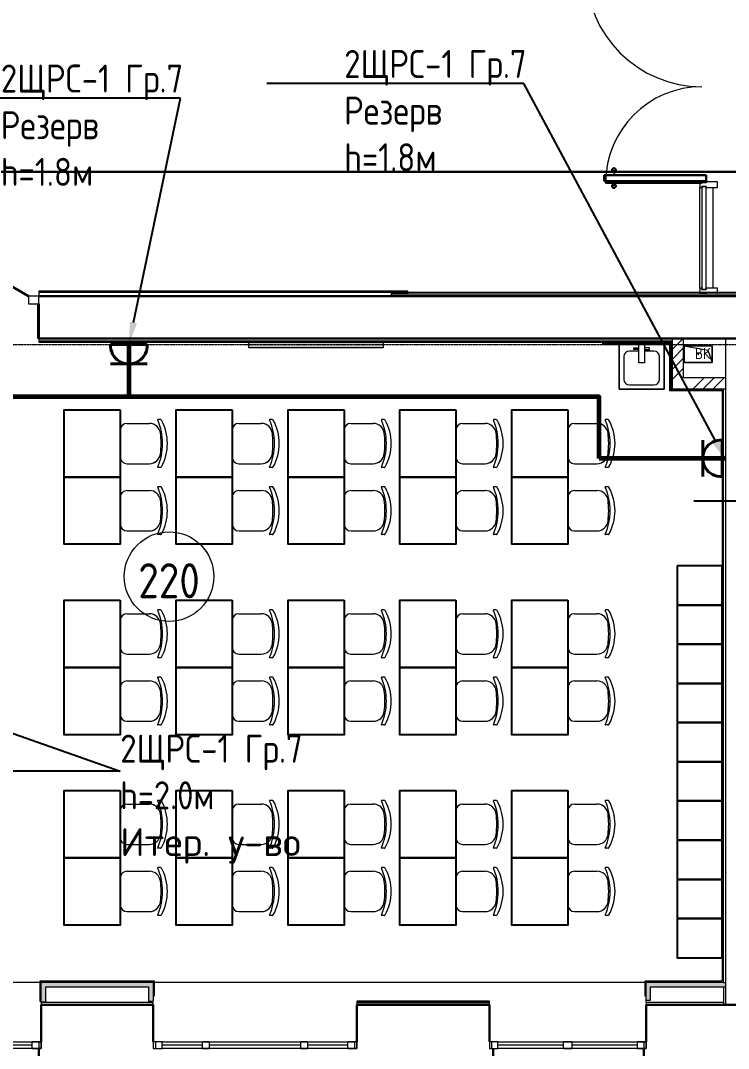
# Model space of a CAD drawing. Header units: millimetres. Extents: x -32 to 417638015, y -35 to 175284279.
# Drawn here: x 808885 to 815211, y 53776 to 62956 of the extents above; entities that cross this region are included whole.
import ezdxf
from ezdxf import colors
from ezdxf.entities.mleader import LeaderData, LeaderLine
from ezdxf.math import Vec2, Vec3

# ---------------------------------------------------------------- set-up
doc = ezdxf.new("R2010")
doc.units = ezdxf.units.MM
doc.linetypes.add('ADSK_Линия сетки', pattern=[25, 20, -2.5, 0, -2.5])
doc.linetypes.add('ADSK_Штриховая_ш3 п1_5', pattern=[4.5, 3, -1.5])
for name, color, linetype, lineweight in [('_ Окна', 7, 'Continuous', 9), ('_ЭМ_гофра', 5, 'Continuous', 60), ('_ЭМ_ТХобщее_слой', 7, 'Continuous', 30), ('Аннотация', 7, 'Continuous', 18), ('Витраж', 7, 'Continuous', 9), ('Двери', 7, 'Continuous', 9), ('Обобщенные модели', 7, 'Continuous', 18), ('Окна', 7, 'Continuous', 9), ('Оси', 253, 'Continuous', 9), ('Панели витража', 7, 'Continuous', 9), ('Перекрытие', 7, 'Continuous', 18), ('Сантехника', 7, 'Continuous', 18), ('Стены внутренние', 7, 'Continuous', 18), ('Стены несущие', 7, 'Continuous', 30), ('Стены отделка', 7, 'Continuous', 30), ('Стены перегородки', 7, 'Continuous', 30), ('Стены штриховка', 7, 'Continuous', 9), ('ТХ', 5, 'Continuous', 0), ('ШТРИХОВКА', 252, 'Continuous', 15), ('ЭМ', 5, 'Continuous', 40), ('ЭМ_Лоток 1_2', 162, 'Continuous', 30)]:
    doc.layers.add(name, color=color, linetype=linetype, lineweight=lineweight)
doc.layers.add('_ЭМ_Надписи', color=7, linetype='Continuous')
doc.layers.add('ЭОМ_Лотки рабочие', color=5, linetype='Continuous')
doc.layers.add('Линии', color=7, linetype='Continuous', lineweight=9, true_color=0x00a600)
doc.styles.add('GOST Common', font='GOST_Common.ttf', dxfattribs={"width": 0.9, "height": 350})
doc.styles.add('GOST Common_5', font='GOST_Common.ttf', dxfattribs={"width": 0.9, "height": 200})
doc.styles.add('ЭОМ', font='isocpeur.ttf', dxfattribs={"width": 0.85, "height": 250})
doc.linetypes.add('Cable in the tray', pattern='A,5,[130,ltypeshp.shx,S=1,R=0,X=0,Y=0],1.5,[130,ltypeshp.shx,S=1.5,R=90,X=0,Y=-1],1,[130,ltypeshp.shx,S=1,R=0,X=0.5,Y=0],5', length=12.5)

# ---------------------------------------------------------------- blocks, each defined once
blk = doc.blocks.new('Стул ученич штабелир №5-7')
at = {"color": 0, "linetype": 'ByBlock', "lineweight": -2}
for p, q in [((-120.1, 0), (120.1, 0)), ((-120.1, 0), (120.1, 0)), ((-179.9, -60), (-179.9, -260.3)), ((-179.9, -60), (-179.9, -260.3)), ((180.1, -60), (180.1, -260.3)), ((180.1, -60), (180.1, -260.3)), ((-213.4, -359), (-213.4, -337.3)), ((-213.4, -359), (-213.4, -337.3)), ((213.6, -359), (213.6, -337.3)), ((213.6, -359), (213.6, -337.3))]:
    blk.add_line(p, q, dxfattribs=at)
for centre, radius, start, end in [((-119.9, -60), 60, 90, 180), ((-119.9, -60), 60, 90, 180), ((120.1, -60), 60, 0, 90), ((120.1, -60), 60, 0, 90), ((-79.9, -260.3), 100, 180, 264.25844), ((-79.9, -260.3), 100, 180, 264.25844), ((80.1, -260.3), 100, 275.74156, 0), ((80.1, -260.3), 100, 275.74156, 0), ((-210.4, -337.3), 3, 63.89783, 180), ((-210.4, -337.3), 3, 63.89783, 180), ((-203.4, -359), 10, 180, 238.06825), ((-203.4, -359), 10, 180, 238.06825), ((0.1, 142.3), 520.8, 246.31951, 293.68049), ((0.1, 142.3), 520.8, 246.31951, 293.68049), ((0.1, 435.5), 800.4, 263.24698, 276.75302), ((0.1, 435.5), 800.4, 263.24698, 276.75302), ((203.6, -359), 10, 301.93175, 0), ((203.6, -359), 10, 301.93175, 0), ((210.6, -337.3), 3, 0, 116.10217), ((210.6, -337.3), 3, 0, 116.10217), ((0.1, 9), 430.5, 240.99166, 299.00834), ((0.1, 9), 430.5, 240.99166, 299.00834)]:
    blk.add_arc(centre, radius, start, end, dxfattribs=at)
blk = doc.blocks.new('Тх 2 этаж')
at = {"lineweight": 0, "true_color": 0x939598}
h = blk.add_hatch(color=252, dxfattribs=at)
h.dxf.hatch_style = 1
h.paths.add_polyline_path([(27736, 6329.2), (27736, 6279.2), (26536, 6279.2), (26536, 6329.2)])
at = {"color": 252, "lineweight": 0, "true_color": 0x939598}
blk.add_lwpolyline([(27736, 6329.2), (27736, 6279.2), (26536, 6279.2), (26536, 6329.2), (27736, 6329.2)], dxfattribs=at)
at = {"color": 252, "true_color": 0x939598}
for points in [[(25386, 5723.8), (25386, 5123.8), (24886, 5123.8), (24886, 5723.8)], [(26386, 5723.8), (26386, 5123.8), (25886, 5123.8), (25886, 5723.8)], [(27386, 5723.8), (27386, 5123.8), (26886, 5123.8), (26886, 5723.8)], [(28386, 5723.8), (28386, 5123.8), (27886, 5123.8), (27886, 5723.8)], [(29386, 5723.8), (29386, 5123.8), (28886, 5123.8), (28886, 5723.8)], [(25386, 5123.8), (25386, 4523.8), (24886, 4523.8), (24886, 5123.8)], [(26386, 5123.8), (26386, 4523.8), (25886, 4523.8), (25886, 5123.8)], [(27386, 5123.8), (27386, 4523.8), (26886, 4523.8), (26886, 5123.8)], [(28386, 5123.8), (28386, 4523.8), (27886, 4523.8), (27886, 5123.8)], [(29386, 5123.8), (29386, 4523.8), (28886, 4523.8), (28886, 5123.8)], [(25386, 4023.8), (25386, 3423.8), (24886, 3423.8), (24886, 4023.8)], [(26386, 4023.8), (26386, 3423.8), (25886, 3423.8), (25886, 4023.8)], [(27386, 4023.8), (27386, 3423.8), (26886, 3423.8), (26886, 4023.8)], [(28386, 4023.8), (28386, 3423.8), (27886, 3423.8), (27886, 4023.8)], [(29386, 4023.8), (29386, 3423.8), (28886, 3423.8), (28886, 4023.8)], [(25386, 3423.8), (25386, 2823.8), (24886, 2823.8), (24886, 3423.8)], [(26386, 3423.8), (26386, 2823.8), (25886, 2823.8), (25886, 3423.8)], [(27386, 3423.8), (27386, 2823.8), (26886, 2823.8), (26886, 3423.8)], [(28386, 3423.8), (28386, 2823.8), (27886, 2823.8), (27886, 3423.8)], [(29386, 3423.8), (29386, 2823.8), (28886, 2823.8), (28886, 3423.8)], [(25386, 2323.8), (25386, 1723.8), (24886, 1723.8), (24886, 2323.8)], [(26386, 2323.8), (26386, 1723.8), (25886, 1723.8), (25886, 2323.8)], [(27386, 2323.8), (27386, 1723.8), (26886, 1723.8), (26886, 2323.8)], [(28386, 2323.8), (28386, 1723.8), (27886, 1723.8), (27886, 2323.8)], [(29386, 2323.8), (29386, 1723.8), (28886, 1723.8), (28886, 2323.8)], [(25386, 1723.8), (25386, 1123.8), (24886, 1123.8), (24886, 1723.8)], [(26386, 1723.8), (26386, 1123.8), (25886, 1123.8), (25886, 1723.8)], [(27386, 1723.8), (27386, 1123.8), (26886, 1123.8), (26886, 1723.8)], [(28386, 1723.8), (28386, 1123.8), (27886, 1123.8), (27886, 1723.8)], [(29386, 1723.8), (29386, 1123.8), (28886, 1123.8), (28886, 1723.8)]]:
    blk.add_lwpolyline(points, close=True, dxfattribs=at)
for points in [[(30363.8, 4331.8), (30363.8, 3981.8), (30763.8, 3981.8), (30763.8, 4331.8), (30363.8, 4331.8)], [(30363.8, 3981.8), (30363.8, 3631.8), (30763.8, 3631.8), (30763.8, 3981.8), (30363.8, 3981.8)], [(30363.8, 3631.8), (30363.8, 3281.8), (30763.8, 3281.8), (30763.8, 3631.8), (30363.8, 3631.8)], [(30363.8, 3281.8), (30363.8, 2931.8), (30763.8, 2931.8), (30763.8, 3281.8), (30363.8, 3281.8)], [(30363.8, 2931.8), (30363.8, 2581.8), (30763.8, 2581.8), (30763.8, 2931.8), (30363.8, 2931.8)], [(30363.8, 2581.8), (30363.8, 2231.8), (30763.8, 2231.8), (30763.8, 2581.8), (30363.8, 2581.8)], [(30363.8, 2231.8), (30363.8, 1881.8), (30763.8, 1881.8), (30763.8, 2231.8), (30363.8, 2231.8)], [(30363.8, 1881.8), (30363.8, 1531.8), (30763.8, 1531.8), (30763.8, 1881.8), (30363.8, 1881.8)], [(30363.8, 1531.8), (30363.8, 1181.8), (30763.8, 1181.8), (30763.8, 1531.8), (30363.8, 1531.8)], [(30363.8, 1181.8), (30363.8, 831.8), (30763.8, 831.8), (30763.8, 1181.8), (30363.8, 1181.8)]]:
    blk.add_lwpolyline(points, dxfattribs=at)
at = {"layer": 'ТХ', "color": 252, "lineweight": 0, "true_color": 0x939598, "rotation": 90}
for p in [(25386, 5423.8), (26386, 5423.8), (27386, 5423.8), (28386, 5423.8), (29386, 5423.8), (25386, 4823.8), (26386, 4823.8), (27386, 4823.8), (28386, 4823.8), (29386, 4823.8), (25386, 3723.8), (26386, 3723.8), (27386, 3723.8), (28386, 3723.8), (29386, 3723.8), (25386, 3123.8), (26386, 3123.8), (27386, 3123.8), (28386, 3123.8), (29386, 3123.8), (25386, 2023.8), (26386, 2023.8), (27386, 2023.8), (28386, 2023.8), (29386, 2023.8), (25386, 1423.8), (26386, 1423.8), (27386, 1423.8), (28386, 1423.8), (29386, 1423.8)]:
    blk.add_blockref('Стул ученич штабелир №5-7', p, dxfattribs=at)
blk = doc.blocks.new('План 2 этажа')
h = blk.add_hatch()
h.set_pattern_fill('ANSI34', color=8, scale=20)
h.set_pattern_definition([(45, (686.36, 338.7), (-269.4077, 269.4077), []), (45, (776.16, 338.7), (-269.4077, 269.4077), []), (45, (865.96, 338.7), (-269.4077, 269.4077), []), (45, (955.77, 338.7), (-269.4077, 269.4077), [])])
h.paths.add_polyline_path([(24731.357, 8686.342), (24631.357, 8686.342), (24631.357, 8235.342), (25106.357, 8235.342), (25076.357, 8237.342), (25106.357, 8335.342), (24731.357, 8335.342)])
at = {"layer": 'Стены внутренние'}
for points in [[(19714.245, 2896.931), (19990.499, 2896.931), (19990.499, 2936.931), (18990.497, 2936.931), (18990.497, 2896.931), (19030.497, 2896.931)], [(19030.497, 2762.931), (19030.497, 2896.931), (18990.497, 2896.931), (18990.497, 2762.931)], [(19950.499, 2768.931), (19990.499, 2768.931), (19990.499, 2896.931), (19950.499, 2896.931)], [(25086.357, 2896.931), (25106.357, 2896.931), (25106.357, 2936.931), (24395.495, 2936.931), (24395.495, 2896.931), (24948.667, 2896.931)], [(24425.224, 2779.274), (24435.495, 2779.274), (24435.495, 2896.931), (24395.495, 2896.931), (24395.495, 2779.274)]]:
    blk.add_hatch(color=8, dxfattribs=at).paths.add_polyline_path(points)
at = {"layer": '_ Окна', "color": 8, "lineweight": 18}
for p, q in [((18910.497, 2346.931), (18910.497, 2406.931)), ((18910.497, 2406.931), (18990.497, 2406.931)), ((18990.497, 2406.931), (18990.497, 2346.931)), ((20070.499, 2406.931), (19990.499, 2406.931)), ((19990.499, 2406.931), (19990.499, 2346.931)), ((20070.499, 2346.931), (20070.499, 2406.931)), ((20430.499, 2346.931), (20430.499, 2406.931)), ((20430.499, 2406.931), (20490.499, 2406.931)), ((20490.499, 2406.931), (20490.499, 2346.931)), ((21310.499, 2346.931), (21310.499, 2406.931)), ((21310.499, 2406.931), (21370.499, 2406.931)), ((21370.499, 2406.931), (21370.499, 2346.931)), ((21730.499, 2346.931), (21730.499, 2406.931)), ((21730.499, 2406.931), (21810.499, 2406.931)), ((21810.499, 2406.931), (21810.499, 2346.931)), ((23071.495, 2406.931), (22995.495, 2406.931)), ((22995.495, 2406.931), (22995.495, 2346.931)), ((23071.495, 2346.931), (23071.495, 2406.931)), ((23657.495, 2346.931), (23657.495, 2406.931)), ((23657.495, 2406.931), (23733.495, 2406.931)), ((23733.495, 2406.931), (23733.495, 2346.931)), ((24319.495, 2346.931), (24319.495, 2406.931)), ((24319.495, 2406.931), (24395.495, 2406.931)), ((24395.495, 2406.931), (24395.495, 2346.931)), ((18990.497, 2346.931), (18910.497, 2346.931)), ((19990.499, 2346.931), (20070.499, 2346.931)), ((20490.499, 2346.931), (20430.499, 2346.931)), ((21370.499, 2346.931), (21310.499, 2346.931)), ((21810.499, 2346.931), (21730.499, 2346.931)), ((22995.495, 2346.931), (23071.495, 2346.931)), ((23733.495, 2346.931), (23657.495, 2346.931)), ((24395.495, 2346.931), (24319.495, 2346.931))]:
    blk.add_line(p, q, dxfattribs=at)
at = {"layer": '_ Окна', "color": 8}
for p, q in [((18970.497, 2406.931), (18970.497, 2346.931)), ((20010.499, 2406.931), (20010.499, 2346.931)), ((21790.499, 2406.931), (21790.499, 2346.931)), ((23015.495, 2406.931), (23015.495, 2346.931)), ((24375.495, 2406.931), (24375.495, 2346.931)), ((18910.497, 2376.931), (18550.497, 2376.931)), ((20430.499, 2376.931), (20070.499, 2376.931)), ((21310.499, 2376.931), (20490.499, 2376.931)), ((21730.499, 2376.931), (21370.499, 2376.931)), ((23657.495, 2376.931), (23071.495, 2376.931)), ((24319.495, 2376.931), (23733.495, 2376.931))]:
    blk.add_line(p, q, dxfattribs=at)
at = {"layer": 'Витраж', "color": 8, "lineweight": 18, "extrusion": (0, 0, -1)}
for p, q in [((24893.923, 10085.725), (24876.923, 10085.725)), ((24876.923, 10085.725), (24876.923, 10035.725)), ((24876.923, 10035.725), (24893.923, 10035.725)), ((24893.923, 10075.725), (24893.923, 10085.725)), ((24933.923, 10075.725), (24893.923, 10075.725)), ((24893.923, 10035.725), (24893.923, 10045.725)), ((24893.923, 10045.725), (24933.923, 10045.725)), ((25033.923, 10085.725), (24933.923, 10085.725)), ((24933.923, 10085.725), (24933.923, 10075.725)), ((24933.923, 10045.725), (24933.923, 10035.725)), ((24933.923, 10035.725), (25033.923, 10035.725)), ((25033.923, 10035.725), (25033.923, 10085.725)), ((24893.923, 9135.725), (24876.923, 9135.725)), ((24876.923, 9135.725), (24876.923, 9085.725)), ((24893.923, 9125.725), (24893.923, 9135.725)), ((24933.923, 9125.725), (24893.923, 9125.725)), ((24893.923, 9085.725), (24893.923, 9095.725)), ((24893.923, 9095.725), (24933.923, 9095.725)), ((25033.923, 9135.725), (24933.923, 9135.725)), ((24933.923, 9135.725), (24933.923, 9125.725)), ((24933.923, 9095.725), (24933.923, 9085.725)), ((25033.923, 9085.725), (25033.923, 9135.725)), ((24876.923, 9085.725), (24893.923, 9085.725)), ((24933.923, 9085.725), (25033.923, 9085.725))]:
    blk.add_line(p, q, dxfattribs=at)
at = {"layer": 'Витраж', "color": 8}
for p, q in [((24876.923, 9135.725), (24876.923, 10035.725)), ((24993.923, 9135.725), (24993.923, 10035.725))]:
    blk.add_line(p, q, dxfattribs=at)
at = {"layer": 'Двери', "color": 8, "lineweight": 30}
for p, q in [((24893.923, 10075.725), (24033.923, 10075.725)), ((18875.357, 9066.342), (18082.944, 9523.842))]:
    blk.add_line(p, q, dxfattribs=at)
at = {"layer": 'Двери', "color": 8}
for p, q in [((18875.357, 9066.342), (18875.357, 8996.342)), ((18970.357, 9066.342), (18875.357, 9066.342)), ((18875.357, 8996.342), (18970.357, 8996.342)), ((18970.357, 8996.342), (18970.357, 9066.342))]:
    blk.add_line(p, q, dxfattribs=at)
for centre, radius, start, end in [((24893.923, 11970.725), 1035, 180, 270), ((24893.923, 10075.725), 860, 90, 180)]:
    blk.add_arc(centre, radius, start, end, dxfattribs=at)
at = {"layer": 'Линии', "color": 8, "linetype": 'ADSK_Штриховая_ш3 п1_5', "lineweight": 30}
for p, q in [((24113.269, 10145.725), (24108.121, 10190.43)), ((24021.563, 10092.725), (24020.837, 10145.725)), ((24020.837, 10145.725), (24933.923, 10145.725)), ((24933.923, 10145.725), (24933.923, 10092.725)), ((24933.923, 10092.725), (24021.563, 10092.725)), ((24113.269, 10093.227), (24108.121, 10048.522))]:
    blk.add_line(p, q, dxfattribs=at)
for centre in [(24108.121, 10190.43), (24108.121, 10048.522)]:
    blk.add_circle(centre, 17, dxfattribs=at)
at = {"layer": 'Линии', "color": 8}
blk.add_circle((20132.875, 6560.798), 400, dxfattribs=at)
at = {"layer": 'Обобщенные модели', "color": 8}
for p, q in [((24736.357, 8471.342), (24736.357, 8621.342)), ((24736.357, 8621.342), (24986.357, 8621.342)), ((24736.357, 8621.342), (24948.857, 8583.842)), ((24986.357, 8621.342), (24736.357, 8621.342)), ((24736.357, 8621.342), (24736.357, 8471.342)), ((24948.857, 8583.842), (24986.357, 8471.342)), ((24986.357, 8621.342), (24986.357, 8471.342)), ((24986.357, 8471.342), (24986.357, 8621.342)), ((24986.357, 8471.342), (24736.357, 8471.342)), ((24736.357, 8471.342), (24986.357, 8471.342))]:
    blk.add_line(p, q, dxfattribs=at)
for start, end in [(90, 270), (105, 180), (210, 270), (270, 90), (330, 75)]:
    blk.add_arc((24861.357, 8546.342), 2.5, start, end, dxfattribs=at)
at = {"layer": 'Окна', "color": 8}
for p, q in [((18550.497, 2406.931), (18910.497, 2406.931)), ((18990.497, 2406.931), (18910.497, 2406.931)), ((18990.497, 2346.931), (18990.497, 2406.931)), ((20070.499, 2406.931), (19990.499, 2406.931)), ((19990.499, 2406.931), (19990.499, 2346.931)), ((20070.499, 2406.931), (20430.499, 2406.931)), ((20490.499, 2406.931), (20430.499, 2406.931)), ((20490.499, 2406.931), (21310.499, 2406.931)), ((21370.499, 2406.931), (21310.499, 2406.931)), ((21370.499, 2406.931), (21730.499, 2406.931)), ((21810.499, 2406.931), (21730.499, 2406.931)), ((21810.499, 2346.931), (21810.499, 2406.931)), ((23071.495, 2406.931), (22995.495, 2406.931)), ((22995.495, 2406.931), (22995.495, 2346.931)), ((23071.495, 2406.931), (23657.495, 2406.931)), ((23733.495, 2406.931), (23657.495, 2406.931)), ((23733.495, 2406.931), (24319.495, 2406.931)), ((24395.495, 2406.931), (24319.495, 2406.931)), ((24395.495, 2346.931), (24395.495, 2406.931)), ((18910.497, 2346.931), (18550.497, 2346.931)), ((18910.497, 2346.931), (18990.497, 2346.931)), ((19990.499, 2346.931), (20070.499, 2346.931)), ((20430.499, 2346.931), (20070.499, 2346.931)), ((20430.499, 2346.931), (20490.499, 2346.931)), ((21310.499, 2346.931), (20490.499, 2346.931)), ((21310.499, 2346.931), (21370.499, 2346.931)), ((21730.499, 2346.931), (21370.499, 2346.931)), ((21730.499, 2346.931), (21810.499, 2346.931)), ((22995.495, 2346.931), (23071.495, 2346.931)), ((23657.495, 2346.931), (23071.495, 2346.931)), ((23657.495, 2346.931), (23733.495, 2346.931)), ((24319.495, 2346.931), (23733.495, 2346.931)), ((24319.495, 2346.931), (24395.495, 2346.931))]:
    blk.add_line(p, q, dxfattribs=at)
at = {"layer": 'Оси', "color": 8, "linetype": 'ADSK_Линия сетки'}
blk.add_line((-9428.371, 8633.7), (56691.21, 8633.7), dxfattribs=at)
at = {"layer": 'Панели витража', "color": 8, "lineweight": 18}
for p, q in [((24893.923, 10045.725), (24893.923, 9125.725)), ((24933.923, 10045.725), (24893.923, 10045.725)), ((24933.923, 9125.725), (24933.923, 10045.725)), ((24893.923, 9125.725), (24933.923, 9125.725))]:
    blk.add_line(p, q, dxfattribs=at)
at = {"layer": 'Перекрытие', "color": 8}
for p, q in [((18960.357, 8686.342), (18960.357, 8996.342)), ((18970.357, 8763.909), (18960.357, 8763.909)), ((18970.357, 8686.342), (18960.357, 8686.342)), ((18978.61, 2936.931), (16796.555, 2936.931)), ((24383.648, 2936.931), (20002.499, 2936.931)), ((18990.497, 2756.931), (18990.497, 2762.931)), ((19980.495, 2768.931), (19980.495, 2756.751)), ((24395.495, 2756.931), (24395.495, 2779.274))]:
    blk.add_line(p, q, dxfattribs=at)
at = {"layer": 'Сантехника', "color": 8}
for p, q in [((24156.092, 8633.7), (24556.092, 8633.7)), ((24156.092, 8233.7), (24156.092, 8633.7)), ((24156.092, 8633.7), (24156.092, 8233.7)), ((24556.092, 8633.7), (24156.092, 8633.7)), ((24331.092, 8468.687), (24331.092, 8633.7)), ((24381.092, 8633.7), (24381.092, 8468.687)), ((24556.092, 8633.7), (24556.092, 8233.7)), ((24556.092, 8233.7), (24556.092, 8633.7)), ((24331.092, 8573.7), (24246.093, 8573.7)), ((24286.092, 8588.7), (24286.092, 8603.7)), ((24286.092, 8603.7), (24331.092, 8603.7)), ((24331.092, 8588.7), (24286.092, 8588.7)), ((24426.092, 8603.7), (24381.092, 8603.7)), ((24381.092, 8588.7), (24426.092, 8588.7)), ((24466.092, 8573.7), (24381.092, 8573.7)), ((24426.092, 8588.7), (24426.092, 8603.7)), ((24196.093, 8523.7), (24196.093, 8323.699)), ((24381.092, 8468.687), (24331.092, 8468.687)), ((24516.092, 8323.699), (24516.092, 8523.7)), ((24246.093, 8273.699), (24466.092, 8273.699)), ((24556.092, 8233.7), (24156.092, 8233.7)), ((24156.092, 8233.7), (24556.092, 8233.7))]:
    blk.add_line(p, q, dxfattribs=at)
for centre, start, end in [((24246.093, 8523.7), 90, 180), ((24466.092, 8523.7), 0, 90), ((24246.093, 8323.699), 180, 270), ((24466.092, 8323.699), 270, 0)]:
    blk.add_arc(centre, 50, start, end, dxfattribs=at)
at = {"layer": 'Стены несущие', "color": 8}
for p, q in [((26050.357, 9066.342), (18970.357, 9066.342)), ((18970.357, 8996.342), (18970.357, 8686.342)), ((22121.357, 9066.342), (24679.784, 9066.342)), ((26050.357, 8686.342), (18970.357, 8686.342)), ((18990.497, 2736.931), (18990.497, 2406.931)), ((19990.499, 2736.931), (18990.497, 2736.931)), ((19990.499, 2406.931), (19990.499, 2736.931)), ((21810.499, 2736.931), (21810.499, 2406.931)), ((22995.495, 2736.931), (21810.499, 2736.931)), ((22995.495, 2406.931), (22995.495, 2736.931)), ((25787.994, 2736.931), (24395.495, 2736.931)), ((24395.495, 2736.931), (24395.495, 2406.931)), ((18970.497, 2346.931), (18970.497, 2226.931)), ((23030.495, 2226.931), (23030.495, 2346.931)), ((24375.495, 2346.931), (24375.495, 2226.931))]:
    blk.add_line(p, q, dxfattribs=at)
at = {"layer": 'Стены отделка', "color": 8, "lineweight": 9}
for p, q in [((18970.357, 9108.342), (18970.357, 9066.342)), ((22266.39, 9108.342), (18970.357, 9108.342)), ((22121.357, 9066.342), (22121.357, 9096.342)), ((22121.357, 9096.342), (22266.39, 9096.342)), ((22266.39, 9098.342), (22266.39, 9108.342)), ((26050.357, 9098.342), (22266.39, 9098.342)), ((22266.39, 9096.342), (22266.39, 9086.342)), ((22121.357, 9086.342), (25905.696, 9086.342)), ((24679.784, 9066.342), (25429.784, 9066.342)), ((18970.357, 8686.342), (18970.357, 8654.342)), ((18970.357, 8654.342), (24006.357, 8654.342)), ((24006.357, 8666.342), (24006.357, 8635.342)), ((24631.357, 8660.342), (24006.357, 8660.342)), ((24006.357, 8635.342), (24606.357, 8635.342)), ((24018.357, 8666.342), (24631.357, 8666.342)), ((24606.357, 8635.342), (24606.357, 8223.342)), ((24631.357, 8235.342), (24631.357, 8686.342)), ((24731.357, 8335.342), (24731.357, 8686.342)), ((25106.357, 8335.342), (24731.357, 8335.342)), ((24606.357, 8223.342), (25074.357, 8223.342)), ((25106.357, 8235.342), (24631.357, 8235.342)), ((25074.357, 8223.342), (25074.357, 2948.931)), ((25086.357, 2936.931), (25086.357, 8235.342)), ((18978.497, 2946.931), (18978.497, 2768.931)), ((20000.499, 2948.931), (18980.497, 2948.931)), ((20002.499, 2816.931), (20002.499, 2946.931)), ((24383.495, 2946.931), (24383.495, 2816.931)), ((25074.357, 2948.931), (24385.495, 2948.931)), ((19990.499, 2936.931), (18990.497, 2936.931)), ((18990.497, 2762.931), (18990.497, 2936.931)), ((19030.497, 2896.931), (19950.499, 2896.931)), ((19030.497, 2762.931), (19030.497, 2896.931)), ((19950.499, 2896.931), (19950.499, 2768.931)), ((19990.499, 2936.931), (19990.499, 2768.931)), ((25086.357, 2936.931), (24395.495, 2936.931)), ((24395.495, 2779.274), (24395.495, 2936.931)), ((24435.495, 2779.274), (24435.495, 2896.931)), ((24435.495, 2896.931), (25086.357, 2896.931)), ((25086.357, 2896.931), (25086.357, 2736.931)), ((18978.497, 2768.931), (18990.497, 2768.931)), ((18990.497, 2762.931), (19030.497, 2762.931)), ((19990.499, 2756.931), (18990.497, 2756.931)), ((18990.497, 2756.931), (18990.497, 2736.931)), ((19950.499, 2768.931), (19990.499, 2768.931)), ((19990.499, 2816.931), (20002.499, 2816.931)), ((19990.499, 2736.931), (19990.499, 2756.931)), ((21810.499, 2768.931), (21810.499, 2736.931)), ((22995.495, 2768.931), (21810.499, 2768.931)), ((22959.495, 2756.931), (22995.495, 2756.931)), ((22995.495, 2736.931), (22995.495, 2768.931)), ((24383.495, 2816.931), (24395.495, 2816.931)), ((24395.495, 2779.274), (24435.495, 2779.274)), ((25086.357, 2756.931), (24395.495, 2756.931)), ((24395.495, 2756.931), (24395.495, 2736.931))]:
    blk.add_line(p, q, dxfattribs=at)
at = {"layer": 'Стены перегородки', "color": 8, "lineweight": 18}
blk.add_line((25106.357, 8686.342), (25106.357, 2736.931), dxfattribs=at)
at = {"layer": 'Стены штриховка', "color": 8}
for p, q in [((22266.39, 9106.342), (18970.357, 9106.342)), ((22121.357, 9096.342), (18970.357, 9096.342)), ((22266.39, 9096.342), (22266.39, 9098.342)), ((26050.357, 9096.342), (22266.39, 9096.342)), ((18970.357, 8666.342), (24018.357, 8666.342)), ((18970.357, 8656.342), (24006.357, 8656.342)), ((24006.357, 8654.342), (24006.357, 8656.342)), ((24006.357, 8650.342), (24621.357, 8650.342)), ((24006.357, 8644.342), (24615.357, 8644.342)), ((24615.357, 8644.342), (24615.357, 8223.342)), ((24621.357, 8650.342), (24621.357, 8225.342)), ((24615.357, 8225.342), (25076.357, 8225.342)), ((25076.357, 8225.342), (25076.357, 2946.931)), ((18980.497, 2948.931), (18978.497, 2948.931)), ((18978.497, 2948.931), (18978.497, 2946.931)), ((18978.497, 2946.931), (20002.499, 2946.931)), ((18980.497, 2948.931), (18980.497, 2768.931)), ((20000.499, 2816.931), (20000.499, 2948.931)), ((20002.499, 2948.931), (20000.499, 2948.931)), ((20002.499, 2946.931), (20002.499, 2948.931)), ((24385.495, 2948.931), (24383.495, 2948.931)), ((24383.495, 2948.931), (24383.495, 2946.931)), ((24383.495, 2946.931), (25076.357, 2946.931)), ((24385.495, 2948.931), (24385.495, 2816.931)), ((25086.357, 2936.931), (25106.357, 2936.931)), ((25086.357, 2896.931), (25106.357, 2896.931)), ((22995.495, 2766.931), (21810.499, 2766.931)), ((21810.499, 2756.931), (22959.495, 2756.931))]:
    blk.add_line(p, q, dxfattribs=at)
at = {"layer": 'ЭОМ_Лотки рабочие'}
blk.add_blockref('Тх 2 этаж', (-5689.424, 2325.176), dxfattribs=at)
at = {"layer": 'Аннотация', "color": 8, "insert": (24831.233, 8602.668), "char_height": 100, "width": 156.348, "attachment_point": 1, "line_spacing_factor": 1.022766, "style": 'GOST Common_5'}
blk.add_mtext('\\pxt3.6,7.2,10.8,14.4,18,21.6,25.2,28.8,32.4,36,39.6,43.2,46.8,50.4,54,57.6,61.2,64.8,68.4,72,75.6,79.2,82.8,86.4,90,93.6,97.2,100.8,104.4,108,111.6,115.2;{ВК}', dxfattribs=at)
at = {"layer": 'Аннотация', "color": 8, "lineweight": 9, "insert": (20132.875, 6523.85), "char_height": 312.5, "width": 520.21112, "attachment_point": 5, "line_spacing_factor": 1.022766, "style": 'GOST Common'}
blk.add_mtext('220', dxfattribs=at)
blk = doc.blocks.new('_ЭМ_ТХ2_2ЭТАЖнов')
at = {"layer": 'ТХ', "color": 252, "lineweight": 0, "true_color": 0x939598, "rotation": 90}
for p in [(25510.6, 7415.2), (26510.6, 7415.2), (27510.6, 7415.2), (28510.6, 7415.2), (29510.6, 7415.2), (25510.6, 6815.2), (26510.6, 6815.2), (27510.6, 6815.2), (28510.6, 6815.2), (29510.6, 6815.2), (25510.6, 5715.2), (26510.6, 5715.2), (27510.6, 5715.2), (28510.6, 5715.2), (29510.6, 5715.2), (25510.6, 5115.2), (26510.6, 5115.2), (27510.6, 5115.2), (28510.6, 5115.2), (29510.6, 5115.2), (25510.6, 4015.2), (26510.6, 4015.2), (27510.6, 4015.2), (28510.6, 4015.2), (29510.6, 4015.2), (25510.6, 3415.2), (26510.6, 3415.2), (27510.6, 3415.2), (28510.6, 3415.2), (29510.6, 3415.2)]:
    blk.add_blockref('Стул ученич штабелир №5-7', p, dxfattribs=at)
blk = doc.blocks.new('1м розетка IP20')
at = {"layer": 'ЭМ', "color": 5}
for p, q in [((-10.5, 162.7), (-10.5, -162.7)), ((163.1, 162.7), (163.1, -162.7)), ((-10.5, 0), (315.5, 0))]:
    blk.add_line(p, q, dxfattribs=at)
blk.add_arc((0, 0), 163.1, 266.31959, 93.68041, dxfattribs=at)

msp = doc.modelspace()

# ---------------------------------------------------------------- block references
at = {"layer": 'ШТРИХОВКА'}
msp.add_blockref('План 2 этажа', (790079.3, 51429.5), dxfattribs=at)

# ---------------------------------------------------------------- next in the draw order: linework, layer by layer
at = {"layer": '_ЭМ_гофра', "linetype": 'ByBlock'}
for points in [[(809852.8, 60063.2), (809852.8, 59595.9)], [(814055.9, 59046.3), (814055.9, 59595.9), (807412.4, 59595.9), (807412.4, 55072.2), (806881.7, 54851.5)]]:
    msp.add_lwpolyline(points, dxfattribs=at)
at = {"layer": '_ЭМ_гофра', "linetype": 'ByBlock', "elevation": 64.3}
msp.add_lwpolyline([(815185.7, 59046.3), (814055.9, 59046.3)], dxfattribs=at)
at = {"layer": 'ЭМ_Лоток 1_2', "linetype": 'Cable in the tray', "ltscale": 50}
msp.add_lwpolyline([(791038.4, 74617.7), (791038.4, 61604), (838862.7, 61604)], dxfattribs=at)

# ---------------------------------------------------------------- next in the draw order: block references
at = {"layer": '_ЭМ_ТХобщее_слой', "lineweight": 50}
msp.add_blockref('_ЭМ_ТХ2_2ЭТАЖнов', (784265.3, 51763.2), dxfattribs=at)
at = {"layer": 'ЭМ'}
for p, rotation in [((809852.8, 60052.8), 270.0000000000092), ((815145.2, 59046.3, 64.3), 180.0000000000092)]:
    msp.add_blockref('1м розетка IP20', p, dxfattribs=dict(at, rotation=rotation))

# ---------------------------------------------------------------- next in the draw order: leaders
at = {"layer": '_ЭМ_Надписи', "color": 7, "ltscale": 5}
ml = msp.add_multileader_mtext('Standard', dxfattribs=at)
ml.set_content('{\\fGOST Common|b0|i0|c204|p34;\\W0.9;\\C256;2ЩРС-1\\fISOCPEUR|b0|i0|c204|p34;\\W0.85; Гр.7 Резерв\\P\\fGOST Common|b0|i0|c0|p34;\\W0.9;h=\\fGOST Common|b0|i0|c204|p34;1\\fGOST Common|b0|i0|c0|p34;.\\fGOST Common|b0|i0|c204|p34;8м}', color=1, style='ЭОМ')
ml.set_leader_properties()
ml.build(insert=Vec2(0, 0))
ml.multileader.update_dxf_attribs({"text_left_attachment_type": 6, "text_right_attachment_type": 6, "dogleg_length": 0, "arrow_head_size": 200})
ctx = ml.context
ctx.base_point, ctx.char_height, ctx.arrow_head_size, ctx.landing_gap_size, ctx.plane_origin = Vec3(811776.8, 62393.2), 250, 200, 0, Vec3(792367.2, 74940.3)
ctx.left_attachment, ctx.right_attachment = 6, 6
notes = []
notes.append((ctx, [(1, (1, 1, 0), (813383, 62393.2), (-1, 0), 0, [(0, [(815185.7, 59031.6)], 0, [])])]))
ctx.mtext.insert, ctx.mtext.width, ctx.mtext.defined_height, ctx.mtext.flow_direction = Vec3(811776.8, 62693.2), 2273.288, 545.6, 5
ml = msp.add_multileader_mtext('Standard', dxfattribs=at)
ml.set_content('{\\fGOST Common|b0|i0|c204|p34;\\W0.9;\\C256;2ЩРС-1\\fISOCPEUR|b0|i0|c204|p34;\\W0.85; Гр.7 Резерв\\P\\fGOST Common|b0|i0|c0|p34;\\W0.9;h=\\fGOST Common|b0|i0|c204|p34;1\\fGOST Common|b0|i0|c0|p34;.\\fGOST Common|b0|i0|c204|p34;8м}', color=1, style='ЭОМ')
ml.set_leader_properties()
ml.build(insert=Vec2(0, 0))
ml.multileader.update_dxf_attribs({"text_left_attachment_type": 6, "text_right_attachment_type": 6, "dogleg_length": 0, "arrow_head_size": 200})
ctx = ml.context
ctx.base_point, ctx.char_height, ctx.arrow_head_size, ctx.landing_gap_size, ctx.plane_origin = Vec3(808708.4, 62262.9, -64.3), 250, 200, 0, Vec3(787034.4, 75971.9, -64.3)
ctx.left_attachment, ctx.right_attachment = 6, 6
notes.append((ctx, [(1, (1, 1, 0), (810314.7, 62262.9, -64.3), (-1, 0), 0, [(0, [(809852.8, 60063.2, -64.3)], 0, [])])]))
ctx.mtext.insert, ctx.mtext.width, ctx.mtext.defined_height, ctx.mtext.flow_direction = Vec3(808708.4, 62562.9, -64.3), 2273.288, 545.6, 5
ml = msp.add_multileader_mtext('Standard', dxfattribs=at)
ml.set_content('{\\fGOST Common|b0|i0|c204|p34;\\W0.9;\\C256;2ЩРС-2\\fISOCPEUR|b0|i0|c204|p34;\\W0.85; Гр.8\\Ph=2.0м\\P\\W1;\\C0;Итер. у-во}', color=1, style='ЭОМ')
ml.set_leader_properties()
ml.build(insert=Vec2(0, 0))
ml.multileader.update_dxf_attribs({"text_left_attachment_type": 6, "text_right_attachment_type": 6, "dogleg_length": 0, "arrow_head_size": 200})
ctx = ml.context
ctx.base_point, ctx.char_height, ctx.arrow_head_size, ctx.landing_gap_size, ctx.plane_origin = Vec3(816641.3, 58664.6), 250, 200, 0, Vec3(804145.4, 64467.7)
ctx.left_attachment, ctx.right_attachment = 6, 6
notes.append((ctx, [(0, (1, 1, 0), (816641.3, 58664.6), (1, 0), 0, [(0, [(815330.7, 57251.5)], 0, [])])]))
ctx.mtext.insert, ctx.mtext.width, ctx.mtext.defined_height, ctx.mtext.flow_direction = Vec3(816641.3, 58989.6), 2879.263, 1412.5, 5
ml = msp.add_multileader_mtext('Standard', dxfattribs=at)
ml.set_content('{\\fGOST Common|b0|i0|c204|p34;\\W0.9;\\C256;2ЩРС-1\\fISOCPEUR|b0|i0|c204|p34;\\W0.85; Гр.7\\Ph=2.0м\\P\\W1;\\C0;Итер. у-во}', color=1, style='ЭОМ')
ml.set_leader_properties()
ml.build(insert=Vec2(0, 0))
ml.multileader.update_dxf_attribs({"text_left_attachment_type": 6, "text_right_attachment_type": 6, "dogleg_length": 0, "arrow_head_size": 200})
ctx = ml.context
ctx.base_point, ctx.char_height, ctx.arrow_head_size, ctx.landing_gap_size, ctx.plane_origin = Vec3(809775.9, 56253.5), 250, 200, 0, Vec3(795701.3, 64481.3)
ctx.left_attachment, ctx.right_attachment = 6, 6
notes.append((ctx, [(0, (1, 1, 0), (809775.9, 56253.5), (1, 0), 0, [(0, [(806886.5, 57265)], 0, [])])]))
ctx.mtext.insert, ctx.mtext.width, ctx.mtext.defined_height, ctx.mtext.flow_direction = Vec3(809775.9, 56578.5), 2879.263, 1412.5, 5
for ctx, leaders in notes:
    for number, flags, end, landing, length, lines in leaders:
        leader = LeaderData()
        leader.index, (leader.has_last_leader_line, leader.has_dogleg_vector, leader.attachment_direction) = number, flags
        leader.last_leader_point, leader.dogleg_vector, leader.dogleg_length = Vec3(end), Vec3(landing), length
        for number, points, colour, breaks in lines:
            line = LeaderLine()
            line.index, line.vertices, line.color, line.breaks = number, Vec3.list(points), colors.encode_raw_color(colour), breaks
            leader.lines.append(line)
        ctx.leaders.append(leader)

doc.saveas('drawing.dxf')
